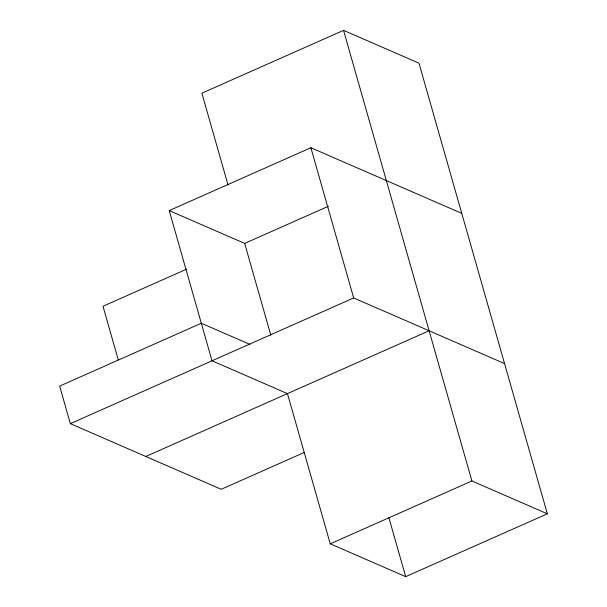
<?xml version="1.0" encoding="UTF-8"?>
<svg xmlns="http://www.w3.org/2000/svg" width="607" height="607" viewBox="0 0 607 607"><rect width="100%" height="100%" fill="white"/><g stroke="black" fill="none" stroke-linecap="round" stroke-linejoin="round"><path stroke-width="0.91" d="M461.768 213.383L310.883 147.736L169.224 210.591L212.01 360.801L287.452 393.617L330.246 543.826L405.688 576.65L547.347 513.803L418.982 63.174L343.539 30.35L201.881 93.197L228.073 185.143M186.789 269.083L103.008 306.262L118.274 359.86M169.224 210.591L244.667 243.407L328.455 206.236M249.872 344.374L201.312 323.243L59.653 386.098L70.351 423.648L353.669 297.946L504.561 363.593M145.794 456.472L429.119 330.769M304.16 452.503L221.236 489.288L70.351 423.648M330.246 543.826L471.905 480.979L547.347 513.803M343.539 30.35L471.905 480.979M310.883 147.736L353.669 297.946M388.829 517.475L405.688 576.65M244.667 243.407L270.805 335.17"/></g></svg>
